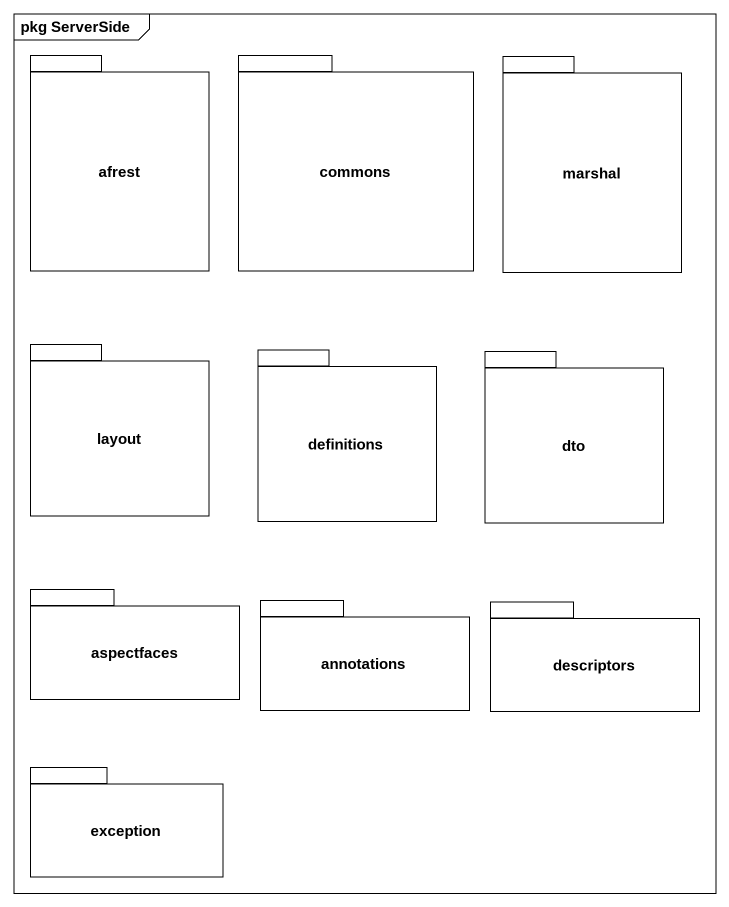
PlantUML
@startuml
mainframe pkg ServerSide
package afrest {
}
package commons {
}
package marshal {
}
package layout {
}
package definitions {
}
package dto {
}
package aspectfaces {
}
package annotations {
}
package descriptors {
}
package "exception" as exception_ {
}
@enduml
